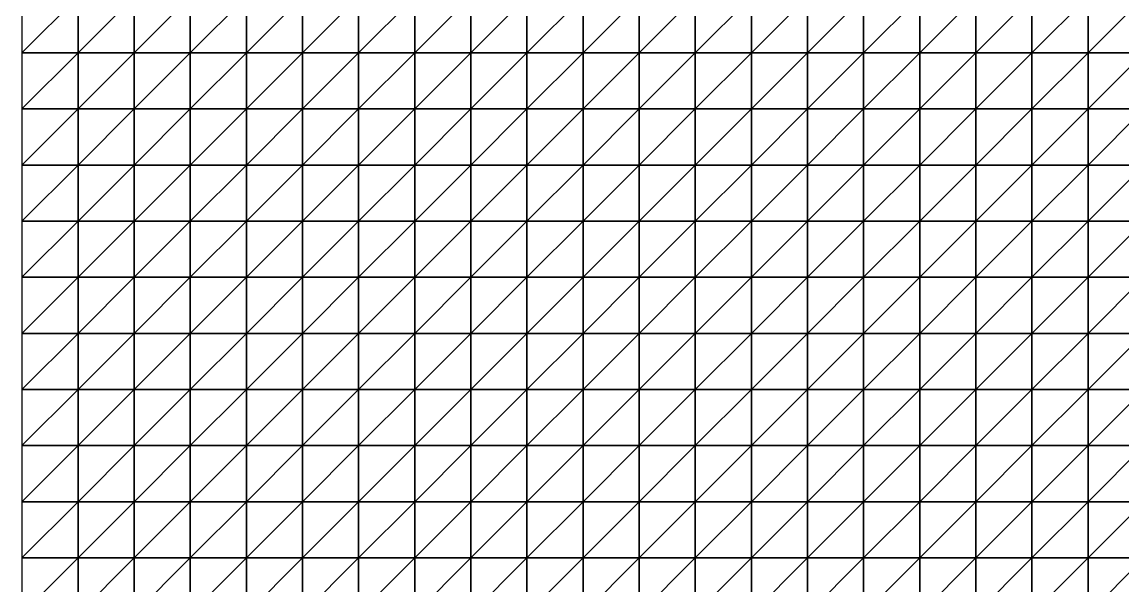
# Model space of a CAD drawing. Header units: metres. Extents: x 351000 to 353000, y 7455000 to 7457000.
# Drawn here: x 351000 to 351490.1, y 7455987.5 to 7456238.7 of the extents above; entities that cross this region are included whole.
import ezdxf

# ---------------------------------------------------------------- set-up
doc = ezdxf.new("R2010")
doc.units = ezdxf.units.M

msp = doc.modelspace()

# ---------------------------------------------------------------- linework, layer by layer
at = {"layer": 'TOPOGRAPHY'}
for points in [[(351000, 7456225, 1221.51), (351025, 7456225, 1223.63), (351025, 7456250, 1222.19)], [(351000, 7456225, 1221.51), (351025, 7456250, 1222.19), (351000, 7456250, 1220.38)], [(351025, 7456225, 1223.63), (351050, 7456225, 1225.04), (351050, 7456250, 1223.42)], [(351025, 7456225, 1223.63), (351050, 7456250, 1223.42), (351025, 7456250, 1222.19)], [(351050, 7456225, 1225.04), (351075, 7456225, 1225.73), (351075, 7456250, 1224.08)], [(351050, 7456225, 1225.04), (351075, 7456250, 1224.08), (351050, 7456250, 1223.42)], [(351075, 7456225, 1225.73), (351100, 7456225, 1225.73), (351100, 7456250, 1224.23)], [(351075, 7456225, 1225.73), (351100, 7456250, 1224.23), (351075, 7456250, 1224.08)], [(351100, 7456225, 1225.73), (351125, 7456225, 1225.16), (351125, 7456250, 1223.96)], [(351100, 7456225, 1225.73), (351125, 7456250, 1223.96), (351100, 7456250, 1224.23)], [(351125, 7456225, 1225.16), (351150, 7456225, 1224.16), (351150, 7456250, 1223.4)], [(351125, 7456225, 1225.16), (351150, 7456250, 1223.4), (351125, 7456250, 1223.96)], [(351150, 7456225, 1224.16), (351175, 7456225, 1222.93), (351175, 7456250, 1222.7)], [(351150, 7456225, 1224.16), (351175, 7456250, 1222.7), (351150, 7456250, 1223.4)], [(351175, 7456225, 1222.93), (351200, 7456225, 1221.65), (351200, 7456250, 1221.99)], [(351175, 7456225, 1222.93), (351200, 7456250, 1221.99), (351175, 7456250, 1222.7)], [(351200, 7456225, 1221.65), (351225, 7456225, 1220.52), (351225, 7456250, 1221.41)], [(351200, 7456225, 1221.65), (351225, 7456250, 1221.41), (351200, 7456250, 1221.99)], [(351225, 7456225, 1220.52), (351250, 7456225, 1219.7), (351250, 7456250, 1221.07)], [(351225, 7456225, 1220.52), (351250, 7456250, 1221.07), (351225, 7456250, 1221.41)], [(351250, 7456225, 1219.7), (351275, 7456225, 1219.32), (351275, 7456250, 1221.06)], [(351250, 7456225, 1219.7), (351275, 7456250, 1221.06), (351250, 7456250, 1221.07)], [(351275, 7456225, 1219.32), (351300, 7456225, 1219.48), (351300, 7456250, 1221.43)], [(351275, 7456225, 1219.32), (351300, 7456250, 1221.43), (351275, 7456250, 1221.06)], [(351300, 7456225, 1219.48), (351325, 7456225, 1220.23), (351325, 7456250, 1222.22)], [(351300, 7456225, 1219.48), (351325, 7456250, 1222.22), (351300, 7456250, 1221.43)], [(351325, 7456225, 1220.23), (351350, 7456225, 1221.58), (351350, 7456250, 1223.42)], [(351325, 7456225, 1220.23), (351350, 7456250, 1223.42), (351325, 7456250, 1222.22)], [(351350, 7456225, 1221.58), (351375, 7456225, 1223.52), (351375, 7456250, 1225.03)], [(351350, 7456225, 1221.58), (351375, 7456250, 1225.03), (351350, 7456250, 1223.42)], [(351375, 7456225, 1223.52), (351400, 7456225, 1226.01), (351400, 7456250, 1227.05)], [(351375, 7456225, 1223.52), (351400, 7456250, 1227.05), (351375, 7456250, 1225.03)], [(351400, 7456225, 1226.01), (351425, 7456225, 1228.99), (351425, 7456250, 1229.43)], [(351400, 7456225, 1226.01), (351425, 7456250, 1229.43), (351400, 7456250, 1227.05)], [(351425, 7456225, 1228.99), (351450, 7456225, 1232.39), (351450, 7456250, 1232.18)], [(351425, 7456225, 1228.99), (351450, 7456250, 1232.18), (351425, 7456250, 1229.43)], [(351450, 7456225, 1232.39), (351475, 7456225, 1236.14), (351475, 7456250, 1235.26)], [(351450, 7456225, 1232.39), (351475, 7456250, 1235.26), (351450, 7456250, 1232.18)], [(351475, 7456225, 1236.14), (351500, 7456225, 1240.16), (351500, 7456250, 1238.65)], [(351475, 7456225, 1236.14), (351500, 7456250, 1238.65), (351475, 7456250, 1235.26)], [(351000, 7456200, 1222.62), (351025, 7456200, 1224.83), (351025, 7456225, 1223.63)], [(351000, 7456200, 1222.62), (351025, 7456225, 1223.63), (351000, 7456225, 1221.51)], [(351025, 7456200, 1224.83), (351050, 7456200, 1226.26), (351050, 7456225, 1225.04)], [(351025, 7456200, 1224.83), (351050, 7456225, 1225.04), (351025, 7456225, 1223.63)], [(351050, 7456200, 1226.26), (351075, 7456200, 1226.88), (351075, 7456225, 1225.73)], [(351050, 7456200, 1226.26), (351075, 7456225, 1225.73), (351050, 7456225, 1225.04)], [(351075, 7456200, 1226.88), (351100, 7456200, 1226.75), (351100, 7456225, 1225.73)], [(351075, 7456200, 1226.88), (351100, 7456225, 1225.73), (351075, 7456225, 1225.73)], [(351100, 7456200, 1226.75), (351125, 7456200, 1225.97), (351125, 7456225, 1225.16)], [(351100, 7456200, 1226.75), (351125, 7456225, 1225.16), (351100, 7456225, 1225.73)], [(351125, 7456200, 1225.97), (351150, 7456200, 1224.73), (351150, 7456225, 1224.16)], [(351125, 7456200, 1225.97), (351150, 7456225, 1224.16), (351125, 7456225, 1225.16)], [(351150, 7456200, 1224.73), (351175, 7456200, 1223.22), (351175, 7456225, 1222.93)], [(351150, 7456200, 1224.73), (351175, 7456225, 1222.93), (351150, 7456225, 1224.16)], [(351175, 7456200, 1223.22), (351200, 7456200, 1221.68), (351200, 7456225, 1221.65)], [(351175, 7456200, 1223.22), (351200, 7456225, 1221.65), (351175, 7456225, 1222.93)], [(351200, 7456200, 1221.68), (351225, 7456200, 1220.32), (351225, 7456225, 1220.52)], [(351200, 7456200, 1221.68), (351225, 7456225, 1220.52), (351200, 7456225, 1221.65)], [(351225, 7456200, 1220.32), (351250, 7456200, 1219.34), (351250, 7456225, 1219.7)], [(351225, 7456200, 1220.32), (351250, 7456225, 1219.7), (351225, 7456225, 1220.52)], [(351250, 7456200, 1219.34), (351275, 7456200, 1218.9), (351275, 7456225, 1219.32)], [(351250, 7456200, 1219.34), (351275, 7456225, 1219.32), (351250, 7456225, 1219.7)], [(351275, 7456200, 1218.9), (351300, 7456200, 1219.11), (351300, 7456225, 1219.48)], [(351275, 7456200, 1218.9), (351300, 7456225, 1219.48), (351275, 7456225, 1219.32)], [(351300, 7456200, 1219.11), (351325, 7456200, 1220.04), (351325, 7456225, 1220.23)], [(351300, 7456200, 1219.11), (351325, 7456225, 1220.23), (351300, 7456225, 1219.48)], [(351325, 7456200, 1220.04), (351350, 7456200, 1221.69), (351350, 7456225, 1221.58)], [(351325, 7456200, 1220.04), (351350, 7456225, 1221.58), (351325, 7456225, 1220.23)], [(351350, 7456200, 1221.69), (351375, 7456200, 1224.03), (351375, 7456225, 1223.52)], [(351350, 7456200, 1221.69), (351375, 7456225, 1223.52), (351350, 7456225, 1221.58)], [(351375, 7456200, 1224.03), (351400, 7456200, 1226.98), (351400, 7456225, 1226.01)], [(351375, 7456200, 1224.03), (351400, 7456225, 1226.01), (351375, 7456225, 1223.52)], [(351400, 7456200, 1226.98), (351425, 7456200, 1230.46), (351425, 7456225, 1228.99)], [(351400, 7456200, 1226.98), (351425, 7456225, 1228.99), (351400, 7456225, 1226.01)], [(351425, 7456200, 1230.46), (351450, 7456200, 1234.35), (351450, 7456225, 1232.39)], [(351425, 7456200, 1230.46), (351450, 7456225, 1232.39), (351425, 7456225, 1228.99)], [(351450, 7456200, 1234.35), (351475, 7456200, 1238.53), (351475, 7456225, 1236.14)], [(351450, 7456200, 1234.35), (351475, 7456225, 1236.14), (351450, 7456225, 1232.39)], [(351475, 7456200, 1238.53), (351500, 7456200, 1242.89), (351500, 7456225, 1240.16)], [(351475, 7456200, 1238.53), (351500, 7456225, 1240.16), (351475, 7456225, 1236.14)], [(351000, 7456175, 1223.55), (351025, 7456175, 1225.67), (351025, 7456200, 1224.83)], [(351000, 7456175, 1223.55), (351025, 7456200, 1224.83), (351000, 7456200, 1222.62)], [(351025, 7456175, 1225.67), (351050, 7456175, 1227.03), (351050, 7456200, 1226.26)], [(351025, 7456175, 1225.67), (351050, 7456200, 1226.26), (351025, 7456200, 1224.83)], [(351050, 7456175, 1227.03), (351075, 7456175, 1227.6), (351075, 7456200, 1226.88)], [(351050, 7456175, 1227.03), (351075, 7456200, 1226.88), (351050, 7456200, 1226.26)], [(351075, 7456175, 1227.6), (351100, 7456175, 1227.44), (351100, 7456200, 1226.75)], [(351075, 7456175, 1227.6), (351100, 7456200, 1226.75), (351075, 7456200, 1226.88)], [(351100, 7456175, 1227.44), (351125, 7456175, 1226.65), (351125, 7456200, 1225.97)], [(351100, 7456175, 1227.44), (351125, 7456200, 1225.97), (351100, 7456200, 1226.75)], [(351125, 7456175, 1226.65), (351150, 7456175, 1225.42), (351150, 7456200, 1224.73)], [(351125, 7456175, 1226.65), (351150, 7456200, 1224.73), (351125, 7456200, 1225.97)], [(351150, 7456175, 1225.42), (351175, 7456175, 1223.95), (351175, 7456200, 1223.22)], [(351150, 7456175, 1225.42), (351175, 7456200, 1223.22), (351150, 7456200, 1224.73)], [(351175, 7456175, 1223.95), (351200, 7456175, 1222.49), (351200, 7456200, 1221.68)], [(351175, 7456175, 1223.95), (351200, 7456200, 1221.68), (351175, 7456200, 1223.22)], [(351200, 7456175, 1222.49), (351225, 7456175, 1221.25), (351225, 7456200, 1220.32)], [(351200, 7456175, 1222.49), (351225, 7456200, 1220.32), (351200, 7456200, 1221.68)], [(351225, 7456175, 1221.25), (351250, 7456175, 1220.43), (351250, 7456200, 1219.34)], [(351225, 7456175, 1221.25), (351250, 7456200, 1219.34), (351225, 7456200, 1220.32)], [(351250, 7456175, 1220.43), (351275, 7456175, 1220.21), (351275, 7456200, 1218.9)], [(351250, 7456175, 1220.43), (351275, 7456200, 1218.9), (351250, 7456200, 1219.34)], [(351275, 7456175, 1220.21), (351300, 7456175, 1220.69), (351300, 7456200, 1219.11)], [(351275, 7456175, 1220.21), (351300, 7456200, 1219.11), (351275, 7456200, 1218.9)], [(351300, 7456175, 1220.69), (351325, 7456175, 1221.92), (351325, 7456200, 1220.04)], [(351300, 7456175, 1220.69), (351325, 7456200, 1220.04), (351300, 7456200, 1219.11)], [(351325, 7456175, 1221.92), (351350, 7456175, 1223.9), (351350, 7456200, 1221.69)], [(351325, 7456175, 1221.92), (351350, 7456200, 1221.69), (351325, 7456200, 1220.04)], [(351350, 7456175, 1223.9), (351375, 7456175, 1226.58), (351375, 7456200, 1224.03)], [(351350, 7456175, 1223.9), (351375, 7456200, 1224.03), (351350, 7456200, 1221.69)], [(351375, 7456175, 1226.58), (351400, 7456175, 1229.85), (351400, 7456200, 1226.98)], [(351375, 7456175, 1226.58), (351400, 7456200, 1226.98), (351375, 7456200, 1224.03)], [(351400, 7456175, 1229.85), (351425, 7456175, 1233.6), (351425, 7456200, 1230.46)], [(351400, 7456175, 1229.85), (351425, 7456200, 1230.46), (351400, 7456200, 1226.98)], [(351425, 7456175, 1233.6), (351450, 7456175, 1237.69), (351450, 7456200, 1234.35)], [(351425, 7456175, 1233.6), (351450, 7456200, 1234.35), (351425, 7456200, 1230.46)], [(351450, 7456175, 1237.69), (351475, 7456175, 1241.97), (351475, 7456200, 1238.53)], [(351450, 7456175, 1237.69), (351475, 7456200, 1238.53), (351450, 7456200, 1234.35)], [(351475, 7456175, 1241.97), (351500, 7456175, 1246.33), (351500, 7456200, 1242.89)], [(351475, 7456175, 1241.97), (351500, 7456200, 1242.89), (351475, 7456200, 1238.53)], [(351000, 7456150, 1224.29), (351025, 7456150, 1226.26), (351025, 7456175, 1225.67)], [(351000, 7456150, 1224.29), (351025, 7456175, 1225.67), (351000, 7456175, 1223.55)], [(351025, 7456150, 1226.26), (351050, 7456150, 1227.57), (351050, 7456175, 1227.03)], [(351025, 7456150, 1226.26), (351050, 7456175, 1227.03), (351025, 7456175, 1225.67)], [(351050, 7456150, 1227.57), (351075, 7456150, 1228.19), (351075, 7456175, 1227.6)], [(351050, 7456150, 1227.57), (351075, 7456175, 1227.6), (351050, 7456175, 1227.03)], [(351075, 7456150, 1228.19), (351100, 7456150, 1228.16), (351100, 7456175, 1227.44)], [(351075, 7456150, 1228.19), (351100, 7456175, 1227.44), (351075, 7456175, 1227.6)], [(351100, 7456150, 1228.16), (351125, 7456150, 1227.6), (351125, 7456175, 1226.65)], [(351100, 7456150, 1228.16), (351125, 7456175, 1226.65), (351100, 7456175, 1227.44)], [(351125, 7456150, 1227.6), (351150, 7456150, 1226.67), (351150, 7456175, 1225.42)], [(351125, 7456150, 1227.6), (351150, 7456175, 1225.42), (351125, 7456175, 1226.65)], [(351150, 7456150, 1226.67), (351175, 7456150, 1225.55), (351175, 7456175, 1223.95)], [(351150, 7456150, 1226.67), (351175, 7456175, 1223.95), (351150, 7456175, 1225.42)], [(351175, 7456150, 1225.55), (351200, 7456150, 1224.47), (351200, 7456175, 1222.49)], [(351175, 7456150, 1225.55), (351200, 7456175, 1222.49), (351175, 7456175, 1223.95)], [(351200, 7456150, 1224.47), (351225, 7456150, 1223.63), (351225, 7456175, 1221.25)], [(351200, 7456150, 1224.47), (351225, 7456175, 1221.25), (351200, 7456175, 1222.49)], [(351225, 7456150, 1223.63), (351250, 7456150, 1223.21), (351250, 7456175, 1220.43)], [(351225, 7456150, 1223.63), (351250, 7456175, 1220.43), (351225, 7456175, 1221.25)], [(351250, 7456150, 1223.21), (351275, 7456150, 1223.37), (351275, 7456175, 1220.21)], [(351250, 7456150, 1223.21), (351275, 7456175, 1220.21), (351250, 7456175, 1220.43)], [(351275, 7456150, 1223.37), (351300, 7456150, 1224.2), (351300, 7456175, 1220.69)], [(351275, 7456150, 1223.37), (351300, 7456175, 1220.69), (351275, 7456175, 1220.21)], [(351300, 7456150, 1224.2), (351325, 7456150, 1225.73), (351325, 7456175, 1221.92)], [(351300, 7456150, 1224.2), (351325, 7456175, 1221.92), (351300, 7456175, 1220.69)], [(351325, 7456150, 1225.73), (351350, 7456150, 1227.95), (351350, 7456175, 1223.9)], [(351325, 7456150, 1225.73), (351350, 7456175, 1223.9), (351325, 7456175, 1221.92)], [(351350, 7456150, 1227.95), (351375, 7456150, 1230.79), (351375, 7456175, 1226.58)], [(351350, 7456150, 1227.95), (351375, 7456175, 1226.58), (351350, 7456175, 1223.9)], [(351375, 7456150, 1230.79), (351400, 7456150, 1234.13), (351400, 7456175, 1229.85)], [(351375, 7456150, 1230.79), (351400, 7456175, 1229.85), (351375, 7456175, 1226.58)], [(351400, 7456150, 1234.13), (351425, 7456150, 1237.86), (351425, 7456175, 1233.6)], [(351400, 7456150, 1234.13), (351425, 7456175, 1233.6), (351400, 7456175, 1229.85)], [(351425, 7456150, 1237.86), (351450, 7456150, 1241.81), (351450, 7456175, 1237.69)], [(351425, 7456150, 1237.86), (351450, 7456175, 1237.69), (351425, 7456175, 1233.6)], [(351450, 7456150, 1241.81), (351475, 7456150, 1245.86), (351475, 7456175, 1241.97)], [(351450, 7456150, 1241.81), (351475, 7456175, 1241.97), (351450, 7456175, 1237.69)], [(351475, 7456150, 1245.86), (351500, 7456150, 1249.87), (351500, 7456175, 1246.33)], [(351475, 7456150, 1245.86), (351500, 7456175, 1246.33), (351475, 7456175, 1241.97)], [(351000, 7456125, 1225.02), (351025, 7456125, 1226.9), (351025, 7456150, 1226.26)], [(351000, 7456125, 1225.02), (351025, 7456150, 1226.26), (351000, 7456150, 1224.29)], [(351025, 7456125, 1226.9), (351050, 7456125, 1228.26), (351050, 7456150, 1227.57)], [(351025, 7456125, 1226.9), (351050, 7456150, 1227.57), (351025, 7456150, 1226.26)], [(351050, 7456125, 1228.26), (351075, 7456125, 1229.08), (351075, 7456150, 1228.19)], [(351050, 7456125, 1228.26), (351075, 7456150, 1228.19), (351050, 7456150, 1227.57)], [(351075, 7456125, 1229.08), (351100, 7456125, 1229.39), (351100, 7456150, 1228.16)], [(351075, 7456125, 1229.08), (351100, 7456150, 1228.16), (351075, 7456150, 1228.19)], [(351100, 7456125, 1229.39), (351125, 7456125, 1229.28), (351125, 7456150, 1227.6)], [(351100, 7456125, 1229.39), (351125, 7456150, 1227.6), (351100, 7456150, 1228.16)], [(351125, 7456125, 1229.28), (351150, 7456125, 1228.86), (351150, 7456150, 1226.67)], [(351125, 7456125, 1229.28), (351150, 7456150, 1226.67), (351125, 7456150, 1227.6)], [(351150, 7456125, 1228.86), (351175, 7456125, 1228.31), (351175, 7456150, 1225.55)], [(351150, 7456125, 1228.86), (351175, 7456150, 1225.55), (351150, 7456150, 1226.67)], [(351175, 7456125, 1228.31), (351200, 7456125, 1227.8), (351200, 7456150, 1224.47)], [(351175, 7456125, 1228.31), (351200, 7456150, 1224.47), (351175, 7456150, 1225.55)], [(351200, 7456125, 1227.8), (351225, 7456125, 1227.5), (351225, 7456150, 1223.63)], [(351200, 7456125, 1227.8), (351225, 7456150, 1223.63), (351200, 7456150, 1224.47)], [(351225, 7456125, 1227.5), (351250, 7456125, 1227.57), (351250, 7456150, 1223.21)], [(351225, 7456125, 1227.5), (351250, 7456150, 1223.21), (351225, 7456150, 1223.63)], [(351250, 7456125, 1227.57), (351275, 7456125, 1228.13), (351275, 7456150, 1223.37)], [(351250, 7456125, 1227.57), (351275, 7456150, 1223.37), (351250, 7456150, 1223.21)], [(351275, 7456125, 1228.13), (351300, 7456125, 1229.24), (351300, 7456150, 1224.2)], [(351275, 7456125, 1228.13), (351300, 7456150, 1224.2), (351275, 7456150, 1223.37)], [(351300, 7456125, 1229.24), (351325, 7456125, 1230.95), (351325, 7456150, 1225.73)], [(351300, 7456125, 1229.24), (351325, 7456150, 1225.73), (351300, 7456150, 1224.2)], [(351325, 7456125, 1230.95), (351350, 7456125, 1233.21), (351350, 7456150, 1227.95)], [(351325, 7456125, 1230.95), (351350, 7456150, 1227.95), (351325, 7456150, 1225.73)], [(351350, 7456125, 1233.21), (351375, 7456125, 1235.97), (351375, 7456150, 1230.79)], [(351350, 7456125, 1233.21), (351375, 7456150, 1230.79), (351350, 7456150, 1227.95)], [(351375, 7456125, 1235.97), (351400, 7456125, 1239.11), (351400, 7456150, 1234.13)], [(351375, 7456125, 1235.97), (351400, 7456150, 1234.13), (351375, 7456150, 1230.79)], [(351400, 7456125, 1239.11), (351425, 7456125, 1242.52), (351425, 7456150, 1237.86)], [(351400, 7456125, 1239.11), (351425, 7456150, 1237.86), (351400, 7456150, 1234.13)], [(351425, 7456125, 1242.52), (351450, 7456125, 1246.05), (351450, 7456150, 1241.81)], [(351425, 7456125, 1242.52), (351450, 7456150, 1241.81), (351425, 7456150, 1237.86)], [(351450, 7456125, 1246.05), (351475, 7456125, 1249.59), (351475, 7456150, 1245.86)], [(351450, 7456125, 1246.05), (351475, 7456150, 1245.86), (351450, 7456150, 1241.81)], [(351475, 7456125, 1249.59), (351500, 7456125, 1253.03), (351500, 7456150, 1249.87)], [(351475, 7456125, 1249.59), (351500, 7456150, 1249.87), (351475, 7456150, 1245.86)], [(351000, 7456100, 1226.08), (351025, 7456100, 1228.01), (351025, 7456125, 1226.9)], [(351000, 7456100, 1226.08), (351025, 7456125, 1226.9), (351000, 7456125, 1225.02)], [(351025, 7456100, 1228.01), (351050, 7456100, 1229.58), (351050, 7456125, 1228.26)], [(351025, 7456100, 1228.01), (351050, 7456125, 1228.26), (351025, 7456125, 1226.9)], [(351050, 7456100, 1229.58), (351075, 7456100, 1230.75), (351075, 7456125, 1229.08)], [(351050, 7456100, 1229.58), (351075, 7456125, 1229.08), (351050, 7456125, 1228.26)], [(351075, 7456100, 1230.75), (351100, 7456100, 1231.55), (351100, 7456125, 1229.39)], [(351075, 7456100, 1230.75), (351100, 7456125, 1229.39), (351075, 7456125, 1229.08)], [(351100, 7456100, 1231.55), (351125, 7456100, 1232.01), (351125, 7456125, 1229.28)], [(351100, 7456100, 1231.55), (351125, 7456125, 1229.28), (351100, 7456125, 1229.39)], [(351125, 7456100, 1232.01), (351150, 7456100, 1232.22), (351150, 7456125, 1228.86)], [(351125, 7456100, 1232.01), (351150, 7456125, 1228.86), (351125, 7456125, 1229.28)], [(351150, 7456100, 1232.22), (351175, 7456100, 1232.31), (351175, 7456125, 1228.31)], [(351150, 7456100, 1232.22), (351175, 7456125, 1228.31), (351150, 7456125, 1228.86)], [(351175, 7456100, 1232.31), (351200, 7456100, 1232.39), (351200, 7456125, 1227.8)], [(351175, 7456100, 1232.31), (351200, 7456125, 1227.8), (351175, 7456125, 1228.31)], [(351200, 7456100, 1232.39), (351225, 7456100, 1232.6), (351225, 7456125, 1227.5)], [(351200, 7456100, 1232.39), (351225, 7456125, 1227.5), (351200, 7456125, 1227.8)], [(351225, 7456100, 1232.6), (351250, 7456100, 1233.07), (351250, 7456125, 1227.57)], [(351225, 7456100, 1232.6), (351250, 7456125, 1227.57), (351225, 7456125, 1227.5)], [(351250, 7456100, 1233.07), (351275, 7456100, 1233.89), (351275, 7456125, 1228.13)], [(351250, 7456100, 1233.07), (351275, 7456125, 1228.13), (351250, 7456125, 1227.57)], [(351275, 7456100, 1233.89), (351300, 7456100, 1235.12), (351300, 7456125, 1229.24)], [(351275, 7456100, 1233.89), (351300, 7456125, 1229.24), (351275, 7456125, 1228.13)], [(351300, 7456100, 1235.12), (351325, 7456100, 1236.78), (351325, 7456125, 1230.95)], [(351300, 7456100, 1235.12), (351325, 7456125, 1230.95), (351300, 7456125, 1229.24)], [(351325, 7456100, 1236.78), (351350, 7456100, 1238.86), (351350, 7456125, 1233.21)], [(351325, 7456100, 1236.78), (351350, 7456125, 1233.21), (351325, 7456125, 1230.95)], [(351350, 7456100, 1238.86), (351375, 7456100, 1241.29), (351375, 7456125, 1235.97)], [(351350, 7456100, 1238.86), (351375, 7456125, 1235.97), (351350, 7456125, 1233.21)], [(351375, 7456100, 1241.29), (351400, 7456100, 1244), (351400, 7456125, 1239.11)], [(351375, 7456100, 1241.29), (351400, 7456125, 1239.11), (351375, 7456125, 1235.97)], [(351400, 7456100, 1244), (351425, 7456100, 1246.88), (351425, 7456125, 1242.52)], [(351400, 7456100, 1244), (351425, 7456125, 1242.52), (351400, 7456125, 1239.11)], [(351425, 7456100, 1246.88), (351450, 7456100, 1249.82), (351450, 7456125, 1246.05)], [(351425, 7456100, 1246.88), (351450, 7456125, 1246.05), (351425, 7456125, 1242.52)], [(351450, 7456100, 1249.82), (351475, 7456100, 1252.74), (351475, 7456125, 1249.59)], [(351450, 7456100, 1249.82), (351475, 7456125, 1249.59), (351450, 7456125, 1246.05)], [(351475, 7456100, 1252.74), (351500, 7456100, 1255.55), (351500, 7456125, 1253.03)], [(351475, 7456100, 1252.74), (351500, 7456125, 1253.03), (351475, 7456125, 1249.59)], [(351000, 7456075, 1227.86), (351025, 7456075, 1229.99), (351025, 7456100, 1228.01)], [(351000, 7456075, 1227.86), (351025, 7456100, 1228.01), (351000, 7456100, 1226.08)], [(351025, 7456075, 1229.99), (351050, 7456075, 1231.89), (351050, 7456100, 1229.58)], [(351025, 7456075, 1229.99), (351050, 7456100, 1229.58), (351025, 7456100, 1228.01)], [(351050, 7456075, 1231.89), (351075, 7456075, 1233.51), (351075, 7456100, 1230.75)], [(351050, 7456075, 1231.89), (351075, 7456100, 1230.75), (351050, 7456100, 1229.58)], [(351075, 7456075, 1233.51), (351100, 7456075, 1234.84), (351100, 7456100, 1231.55)], [(351075, 7456075, 1233.51), (351100, 7456100, 1231.55), (351075, 7456100, 1230.75)], [(351100, 7456075, 1234.84), (351125, 7456075, 1235.87), (351125, 7456100, 1232.01)], [(351100, 7456075, 1234.84), (351125, 7456100, 1232.01), (351100, 7456100, 1231.55)], [(351125, 7456075, 1235.87), (351150, 7456075, 1236.66), (351150, 7456100, 1232.22)], [(351125, 7456075, 1235.87), (351150, 7456100, 1232.22), (351125, 7456100, 1232.01)], [(351150, 7456075, 1236.66), (351175, 7456075, 1237.27), (351175, 7456100, 1232.31)], [(351150, 7456075, 1236.66), (351175, 7456100, 1232.31), (351150, 7456100, 1232.22)], [(351175, 7456075, 1237.27), (351200, 7456075, 1237.8), (351200, 7456100, 1232.39)], [(351175, 7456075, 1237.27), (351200, 7456100, 1232.39), (351175, 7456100, 1232.31)], [(351200, 7456075, 1237.8), (351225, 7456075, 1238.35), (351225, 7456100, 1232.6)], [(351200, 7456075, 1237.8), (351225, 7456100, 1232.6), (351200, 7456100, 1232.39)], [(351225, 7456075, 1238.35), (351250, 7456075, 1239), (351250, 7456100, 1233.07)], [(351225, 7456075, 1238.35), (351250, 7456100, 1233.07), (351225, 7456100, 1232.6)], [(351250, 7456075, 1239), (351275, 7456075, 1239.85), (351275, 7456100, 1233.89)], [(351250, 7456075, 1239), (351275, 7456100, 1233.89), (351250, 7456100, 1233.07)], [(351275, 7456075, 1239.85), (351300, 7456075, 1240.96), (351300, 7456100, 1235.12)], [(351275, 7456075, 1239.85), (351300, 7456100, 1235.12), (351275, 7456100, 1233.89)], [(351300, 7456075, 1240.96), (351325, 7456075, 1242.36), (351325, 7456100, 1236.78)], [(351300, 7456075, 1240.96), (351325, 7456100, 1236.78), (351300, 7456100, 1235.12)], [(351325, 7456075, 1242.36), (351350, 7456075, 1244.04), (351350, 7456100, 1238.86)], [(351325, 7456075, 1242.36), (351350, 7456100, 1238.86), (351325, 7456100, 1236.78)], [(351350, 7456075, 1244.04), (351375, 7456075, 1245.99), (351375, 7456100, 1241.29)], [(351350, 7456075, 1244.04), (351375, 7456100, 1241.29), (351350, 7456100, 1238.86)], [(351375, 7456075, 1245.99), (351400, 7456075, 1248.14), (351400, 7456100, 1244)], [(351375, 7456075, 1245.99), (351400, 7456100, 1244), (351375, 7456100, 1241.29)], [(351400, 7456075, 1248.14), (351425, 7456075, 1250.43), (351425, 7456100, 1246.88)], [(351400, 7456075, 1248.14), (351425, 7456100, 1246.88), (351400, 7456100, 1244)], [(351425, 7456075, 1250.43), (351450, 7456075, 1252.79), (351450, 7456100, 1249.82)], [(351425, 7456075, 1250.43), (351450, 7456100, 1249.82), (351425, 7456100, 1246.88)], [(351450, 7456075, 1252.79), (351475, 7456075, 1255.14), (351475, 7456100, 1252.74)], [(351450, 7456075, 1252.79), (351475, 7456100, 1252.74), (351450, 7456100, 1249.82)], [(351475, 7456075, 1255.14), (351500, 7456075, 1257.43), (351500, 7456100, 1255.55)], [(351475, 7456075, 1255.14), (351500, 7456100, 1255.55), (351475, 7456100, 1252.74)], [(351000, 7456050, 1230.6), (351025, 7456050, 1233.05), (351025, 7456075, 1229.99)], [(351000, 7456050, 1230.6), (351025, 7456075, 1229.99), (351000, 7456075, 1227.86)], [(351025, 7456050, 1233.05), (351050, 7456050, 1235.34), (351050, 7456075, 1231.89)], [(351025, 7456050, 1233.05), (351050, 7456075, 1231.89), (351025, 7456075, 1229.99)], [(351050, 7456050, 1235.34), (351075, 7456050, 1237.39), (351075, 7456075, 1233.51)], [(351050, 7456050, 1235.34), (351075, 7456075, 1233.51), (351050, 7456075, 1231.89)], [(351075, 7456050, 1237.39), (351100, 7456050, 1239.16), (351100, 7456075, 1234.84)], [(351075, 7456050, 1237.39), (351100, 7456075, 1234.84), (351075, 7456075, 1233.51)], [(351100, 7456050, 1239.16), (351125, 7456050, 1240.62), (351125, 7456075, 1235.87)], [(351100, 7456050, 1239.16), (351125, 7456075, 1235.87), (351100, 7456075, 1234.84)], [(351125, 7456050, 1240.62), (351150, 7456050, 1241.78), (351150, 7456075, 1236.66)], [(351125, 7456050, 1240.62), (351150, 7456075, 1236.66), (351125, 7456075, 1235.87)], [(351150, 7456050, 1241.78), (351175, 7456050, 1242.68), (351175, 7456075, 1237.27)], [(351150, 7456050, 1241.78), (351175, 7456075, 1237.27), (351150, 7456075, 1236.66)], [(351175, 7456050, 1242.68), (351200, 7456050, 1243.39), (351200, 7456075, 1237.8)], [(351175, 7456050, 1242.68), (351200, 7456075, 1237.8), (351175, 7456075, 1237.27)], [(351200, 7456050, 1243.39), (351225, 7456050, 1243.98), (351225, 7456075, 1238.35)], [(351200, 7456050, 1243.39), (351225, 7456075, 1238.35), (351200, 7456075, 1237.8)], [(351225, 7456050, 1243.98), (351250, 7456050, 1244.55), (351250, 7456075, 1239)], [(351225, 7456050, 1243.98), (351250, 7456075, 1239), (351225, 7456075, 1238.35)], [(351250, 7456050, 1244.55), (351275, 7456050, 1245.18), (351275, 7456075, 1239.85)], [(351250, 7456050, 1244.55), (351275, 7456075, 1239.85), (351250, 7456075, 1239)], [(351275, 7456050, 1245.18), (351300, 7456050, 1245.95), (351300, 7456075, 1240.96)], [(351275, 7456050, 1245.18), (351300, 7456075, 1240.96), (351275, 7456075, 1239.85)], [(351300, 7456050, 1245.95), (351325, 7456050, 1246.91), (351325, 7456075, 1242.36)], [(351300, 7456050, 1245.95), (351325, 7456075, 1242.36), (351300, 7456075, 1240.96)], [(351325, 7456050, 1246.91), (351350, 7456050, 1248.1), (351350, 7456075, 1244.04)], [(351325, 7456050, 1246.91), (351350, 7456075, 1244.04), (351325, 7456075, 1242.36)], [(351350, 7456050, 1248.1), (351375, 7456050, 1249.52), (351375, 7456075, 1245.99)], [(351350, 7456050, 1248.1), (351375, 7456075, 1245.99), (351350, 7456075, 1244.04)], [(351375, 7456050, 1249.52), (351400, 7456050, 1251.16), (351400, 7456075, 1248.14)], [(351375, 7456050, 1249.52), (351400, 7456075, 1248.14), (351375, 7456075, 1245.99)], [(351400, 7456050, 1251.16), (351425, 7456050, 1252.97), (351425, 7456075, 1250.43)], [(351400, 7456050, 1251.16), (351425, 7456075, 1250.43), (351400, 7456075, 1248.14)], [(351425, 7456050, 1252.97), (351450, 7456050, 1254.91), (351450, 7456075, 1252.79)], [(351425, 7456050, 1252.97), (351450, 7456075, 1252.79), (351425, 7456075, 1250.43)], [(351450, 7456050, 1254.91), (351475, 7456050, 1256.92), (351475, 7456075, 1255.14)], [(351450, 7456050, 1254.91), (351475, 7456075, 1255.14), (351450, 7456075, 1252.79)], [(351475, 7456050, 1256.92), (351500, 7456050, 1258.96), (351500, 7456075, 1257.43)], [(351475, 7456050, 1256.92), (351500, 7456075, 1257.43), (351475, 7456075, 1255.14)], [(351000, 7456025, 1234.36), (351025, 7456025, 1237.15), (351025, 7456050, 1233.05)], [(351000, 7456025, 1234.36), (351025, 7456050, 1233.05), (351000, 7456050, 1230.6)], [(351025, 7456025, 1237.15), (351050, 7456025, 1239.76), (351050, 7456050, 1235.34)], [(351025, 7456025, 1237.15), (351050, 7456050, 1235.34), (351025, 7456050, 1233.05)], [(351050, 7456025, 1239.76), (351075, 7456025, 1242.1), (351075, 7456050, 1237.39)], [(351050, 7456025, 1239.76), (351075, 7456050, 1237.39), (351050, 7456050, 1235.34)], [(351075, 7456025, 1242.1), (351100, 7456025, 1244.1), (351100, 7456050, 1239.16)], [(351075, 7456025, 1242.1), (351100, 7456050, 1239.16), (351075, 7456050, 1237.39)], [(351100, 7456025, 1244.1), (351125, 7456025, 1245.72), (351125, 7456050, 1240.62)], [(351100, 7456025, 1244.1), (351125, 7456050, 1240.62), (351100, 7456050, 1239.16)], [(351125, 7456025, 1245.72), (351150, 7456025, 1246.95), (351150, 7456050, 1241.78)], [(351125, 7456025, 1245.72), (351150, 7456050, 1241.78), (351125, 7456050, 1240.62)], [(351150, 7456025, 1246.95), (351175, 7456025, 1247.82), (351175, 7456050, 1242.68)], [(351150, 7456025, 1246.95), (351175, 7456050, 1242.68), (351150, 7456050, 1241.78)], [(351175, 7456025, 1247.82), (351200, 7456025, 1248.38), (351200, 7456050, 1243.39)], [(351175, 7456025, 1247.82), (351200, 7456050, 1243.39), (351175, 7456050, 1242.68)], [(351200, 7456025, 1248.38), (351225, 7456025, 1248.73), (351225, 7456050, 1243.98)], [(351200, 7456025, 1248.38), (351225, 7456050, 1243.98), (351200, 7456050, 1243.39)], [(351225, 7456025, 1248.73), (351250, 7456025, 1248.96), (351250, 7456050, 1244.55)], [(351225, 7456025, 1248.73), (351250, 7456050, 1244.55), (351225, 7456050, 1243.98)], [(351250, 7456025, 1248.96), (351275, 7456025, 1249.18), (351275, 7456050, 1245.18)], [(351250, 7456025, 1248.96), (351275, 7456050, 1245.18), (351250, 7456050, 1244.55)], [(351275, 7456025, 1249.18), (351300, 7456025, 1249.48), (351300, 7456050, 1245.95)], [(351275, 7456025, 1249.18), (351300, 7456050, 1245.95), (351275, 7456050, 1245.18)], [(351300, 7456025, 1249.48), (351325, 7456025, 1249.97), (351325, 7456050, 1246.91)], [(351300, 7456025, 1249.48), (351325, 7456050, 1246.91), (351300, 7456050, 1245.95)], [(351325, 7456025, 1249.97), (351350, 7456025, 1250.7), (351350, 7456050, 1248.1)], [(351325, 7456025, 1249.97), (351350, 7456050, 1248.1), (351325, 7456050, 1246.91)], [(351350, 7456025, 1250.7), (351375, 7456025, 1251.71), (351375, 7456050, 1249.52)], [(351350, 7456025, 1250.7), (351375, 7456050, 1249.52), (351350, 7456050, 1248.1)], [(351375, 7456025, 1251.71), (351400, 7456025, 1253.02), (351400, 7456050, 1251.16)], [(351375, 7456025, 1251.71), (351400, 7456050, 1251.16), (351375, 7456050, 1249.52)], [(351400, 7456025, 1253.02), (351425, 7456025, 1254.6), (351425, 7456050, 1252.97)], [(351400, 7456025, 1253.02), (351425, 7456050, 1252.97), (351400, 7456050, 1251.16)], [(351425, 7456025, 1254.6), (351450, 7456025, 1256.41), (351450, 7456050, 1254.91)], [(351425, 7456025, 1254.6), (351450, 7456050, 1254.91), (351425, 7456050, 1252.97)], [(351450, 7456025, 1256.41), (351475, 7456025, 1258.4), (351475, 7456050, 1256.92)], [(351450, 7456025, 1256.41), (351475, 7456050, 1256.92), (351450, 7456050, 1254.91)], [(351475, 7456025, 1258.4), (351500, 7456025, 1260.52), (351500, 7456050, 1258.96)], [(351475, 7456025, 1258.4), (351500, 7456050, 1258.96), (351475, 7456050, 1256.92)], [(351000, 7456000, 1238.86), (351025, 7456000, 1241.9), (351025, 7456025, 1237.15)], [(351000, 7456000, 1238.86), (351025, 7456025, 1237.15), (351000, 7456025, 1234.36)], [(351025, 7456000, 1241.9), (351050, 7456000, 1244.66), (351050, 7456025, 1239.76)], [(351025, 7456000, 1241.9), (351050, 7456025, 1239.76), (351025, 7456025, 1237.15)], [(351050, 7456000, 1244.66), (351075, 7456000, 1247.05), (351075, 7456025, 1242.1)], [(351050, 7456000, 1244.66), (351075, 7456025, 1242.1), (351050, 7456025, 1239.76)], [(351075, 7456000, 1247.05), (351100, 7456000, 1248.99), (351100, 7456025, 1244.1)], [(351075, 7456000, 1247.05), (351100, 7456025, 1244.1), (351075, 7456025, 1242.1)], [(351100, 7456000, 1248.99), (351125, 7456000, 1250.45), (351125, 7456025, 1245.72)], [(351100, 7456000, 1248.99), (351125, 7456025, 1245.72), (351100, 7456025, 1244.1)], [(351125, 7456000, 1250.45), (351150, 7456000, 1251.43), (351150, 7456025, 1246.95)], [(351125, 7456000, 1250.45), (351150, 7456025, 1246.95), (351125, 7456025, 1245.72)], [(351150, 7456000, 1251.43), (351175, 7456000, 1251.96), (351175, 7456025, 1247.82)], [(351150, 7456000, 1251.43), (351175, 7456025, 1247.82), (351150, 7456025, 1246.95)], [(351175, 7456000, 1251.96), (351200, 7456000, 1252.12), (351200, 7456025, 1248.38)], [(351175, 7456000, 1251.96), (351200, 7456025, 1248.38), (351175, 7456025, 1247.82)], [(351200, 7456000, 1252.12), (351225, 7456000, 1252), (351225, 7456025, 1248.73)], [(351200, 7456000, 1252.12), (351225, 7456025, 1248.73), (351200, 7456025, 1248.38)], [(351225, 7456000, 1252), (351250, 7456000, 1251.75), (351250, 7456025, 1248.96)], [(351225, 7456000, 1252), (351250, 7456025, 1248.96), (351225, 7456025, 1248.73)], [(351250, 7456000, 1251.75), (351275, 7456000, 1251.48), (351275, 7456025, 1249.18)], [(351250, 7456000, 1251.75), (351275, 7456025, 1249.18), (351250, 7456025, 1248.96)], [(351275, 7456000, 1251.48), (351300, 7456000, 1251.34), (351300, 7456025, 1249.48)], [(351275, 7456000, 1251.48), (351300, 7456025, 1249.48), (351275, 7456025, 1249.18)], [(351300, 7456000, 1251.34), (351325, 7456000, 1251.44), (351325, 7456025, 1249.97)], [(351300, 7456000, 1251.34), (351325, 7456025, 1249.97), (351300, 7456025, 1249.48)], [(351325, 7456000, 1251.44), (351350, 7456000, 1251.89), (351350, 7456025, 1250.7)], [(351325, 7456000, 1251.44), (351350, 7456025, 1250.7), (351325, 7456025, 1249.97)], [(351350, 7456000, 1251.89), (351375, 7456000, 1252.73), (351375, 7456025, 1251.71)], [(351350, 7456000, 1251.89), (351375, 7456025, 1251.71), (351350, 7456025, 1250.7)], [(351375, 7456000, 1252.73), (351400, 7456000, 1253.99), (351400, 7456025, 1253.02)], [(351375, 7456000, 1252.73), (351400, 7456025, 1253.02), (351375, 7456025, 1251.71)], [(351400, 7456000, 1253.99), (351425, 7456000, 1255.66), (351425, 7456025, 1254.6)], [(351400, 7456000, 1253.99), (351425, 7456025, 1254.6), (351400, 7456025, 1253.02)], [(351425, 7456000, 1255.66), (351450, 7456000, 1257.69), (351450, 7456025, 1256.41)], [(351425, 7456000, 1255.66), (351450, 7456025, 1256.41), (351425, 7456025, 1254.6)], [(351450, 7456000, 1257.69), (351475, 7456000, 1260.01), (351475, 7456025, 1258.4)], [(351450, 7456000, 1257.69), (351475, 7456025, 1258.4), (351450, 7456025, 1256.41)], [(351475, 7456000, 1260.01), (351500, 7456000, 1262.52), (351500, 7456025, 1260.52)], [(351475, 7456000, 1260.01), (351500, 7456025, 1260.52), (351475, 7456025, 1258.4)], [(351000, 7455975, 1243.57), (351025, 7455975, 1246.66), (351025, 7456000, 1241.9)], [(351000, 7455975, 1243.57), (351025, 7456000, 1241.9), (351000, 7456000, 1238.86)], [(351025, 7455975, 1246.66), (351050, 7455975, 1249.31), (351050, 7456000, 1244.66)], [(351025, 7455975, 1246.66), (351050, 7456000, 1244.66), (351025, 7456000, 1241.9)], [(351050, 7455975, 1249.31), (351075, 7455975, 1251.46), (351075, 7456000, 1247.05)], [(351050, 7455975, 1249.31), (351075, 7456000, 1247.05), (351050, 7456000, 1244.66)], [(351075, 7455975, 1251.46), (351100, 7455975, 1253.06), (351100, 7456000, 1248.99)], [(351075, 7455975, 1251.46), (351100, 7456000, 1248.99), (351075, 7456000, 1247.05)], [(351100, 7455975, 1253.06), (351125, 7455975, 1254.09), (351125, 7456000, 1250.45)], [(351100, 7455975, 1253.06), (351125, 7456000, 1250.45), (351100, 7456000, 1248.99)], [(351125, 7455975, 1254.09), (351150, 7455975, 1254.56), (351150, 7456000, 1251.43)], [(351125, 7455975, 1254.09), (351150, 7456000, 1251.43), (351125, 7456000, 1250.45)], [(351150, 7455975, 1254.56), (351175, 7455975, 1254.55), (351175, 7456000, 1251.96)], [(351150, 7455975, 1254.56), (351175, 7456000, 1251.96), (351150, 7456000, 1251.43)], [(351175, 7455975, 1254.55), (351200, 7455975, 1254.15), (351200, 7456000, 1252.12)], [(351175, 7455975, 1254.55), (351200, 7456000, 1252.12), (351175, 7456000, 1251.96)], [(351200, 7455975, 1254.15), (351225, 7455975, 1253.51), (351225, 7456000, 1252)], [(351200, 7455975, 1254.15), (351225, 7456000, 1252), (351200, 7456000, 1252.12)], [(351225, 7455975, 1253.51), (351250, 7455975, 1252.77), (351250, 7456000, 1251.75)], [(351225, 7455975, 1253.51), (351250, 7456000, 1251.75), (351225, 7456000, 1252)], [(351250, 7455975, 1252.77), (351275, 7455975, 1252.1), (351275, 7456000, 1251.48)], [(351250, 7455975, 1252.77), (351275, 7456000, 1251.48), (351250, 7456000, 1251.75)], [(351275, 7455975, 1252.1), (351300, 7455975, 1251.67), (351300, 7456000, 1251.34)], [(351275, 7455975, 1252.1), (351300, 7456000, 1251.34), (351275, 7456000, 1251.48)], [(351300, 7455975, 1251.67), (351325, 7455975, 1251.62), (351325, 7456000, 1251.44)], [(351300, 7455975, 1251.67), (351325, 7456000, 1251.44), (351300, 7456000, 1251.34)], [(351325, 7455975, 1251.62), (351350, 7455975, 1252.04), (351350, 7456000, 1251.89)], [(351325, 7455975, 1251.62), (351350, 7456000, 1251.89), (351325, 7456000, 1251.44)], [(351350, 7455975, 1252.04), (351375, 7455975, 1253.01), (351375, 7456000, 1252.73)], [(351350, 7455975, 1252.04), (351375, 7456000, 1252.73), (351350, 7456000, 1251.89)], [(351375, 7455975, 1253.01), (351400, 7455975, 1254.55), (351400, 7456000, 1253.99)], [(351375, 7455975, 1253.01), (351400, 7456000, 1253.99), (351375, 7456000, 1252.73)], [(351400, 7455975, 1254.55), (351425, 7455975, 1256.63), (351425, 7456000, 1255.66)], [(351400, 7455975, 1254.55), (351425, 7456000, 1255.66), (351400, 7456000, 1253.99)], [(351425, 7455975, 1256.63), (351450, 7455975, 1259.18), (351450, 7456000, 1257.69)], [(351425, 7455975, 1256.63), (351450, 7456000, 1257.69), (351425, 7456000, 1255.66)], [(351450, 7455975, 1259.18), (351475, 7455975, 1262.07), (351475, 7456000, 1260.01)], [(351450, 7455975, 1259.18), (351475, 7456000, 1260.01), (351450, 7456000, 1257.69)], [(351475, 7455975, 1262.07), (351500, 7455975, 1265.2), (351500, 7456000, 1262.52)], [(351475, 7455975, 1262.07), (351500, 7456000, 1262.52), (351475, 7456000, 1260.01)]]:
    msp.add_3dface(points, dxfattribs=at)

doc.saveas('drawing.dxf')
